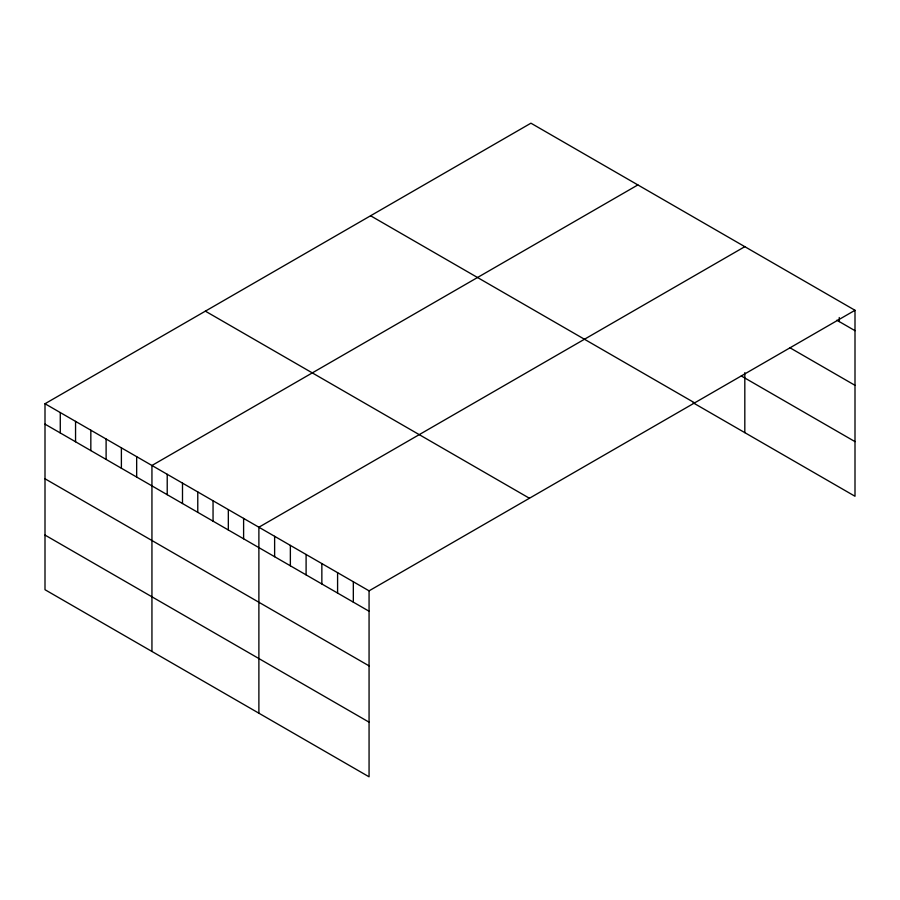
<?xml version="1.0" encoding="UTF-8"?>
<svg xmlns="http://www.w3.org/2000/svg" width="900" height="900" viewBox="0 0 900 900"><rect width="100%" height="100%" fill="white"/><g stroke="black" fill="none" stroke-linecap="round" stroke-linejoin="round"><path stroke-width="1.35" d="M45 403.74L369.067 590.839L369.067 776.812L45 589.714L45 403.74L530.933 123.188L855 310.286L855 496.26L693.113 402.795M637.875 184.928L151.942 465.48L151.942 651.454M744.817 246.667L258.885 527.22L258.885 713.205M369.067 590.839L855 310.286M836.842 320.197L855 330.683M789.615 347.58L855 385.324M741.296 375.975L855 441.619M370.575 215.764L694.643 402.863M205.357 311.152L529.425 498.251M45 424.136L369.067 611.235M45 478.777L369.067 665.876M45 535.072L369.067 722.171M839.261 317.52L839.261 321.604M744.817 372.645L744.817 432.652M353.329 581.749L353.329 602.156M337.59 572.659L337.59 593.066M321.851 563.569L321.851 583.976M306.101 554.49L306.101 574.886M290.363 545.4L290.363 565.796M274.624 536.31L274.624 556.717M243.607 518.4L243.607 538.808M228.33 509.58L228.33 529.988M213.053 500.76L213.053 521.168M197.775 491.94L197.775 512.347M182.498 483.12L182.498 503.527M167.22 474.3L167.22 494.707M136.665 456.66L136.665 477.067M121.388 447.84L121.388 468.248M106.11 439.02L106.11 459.416M90.832 430.2L90.832 450.596M75.555 421.38L75.555 441.776M60.277 412.56L60.277 432.956"/></g></svg>
